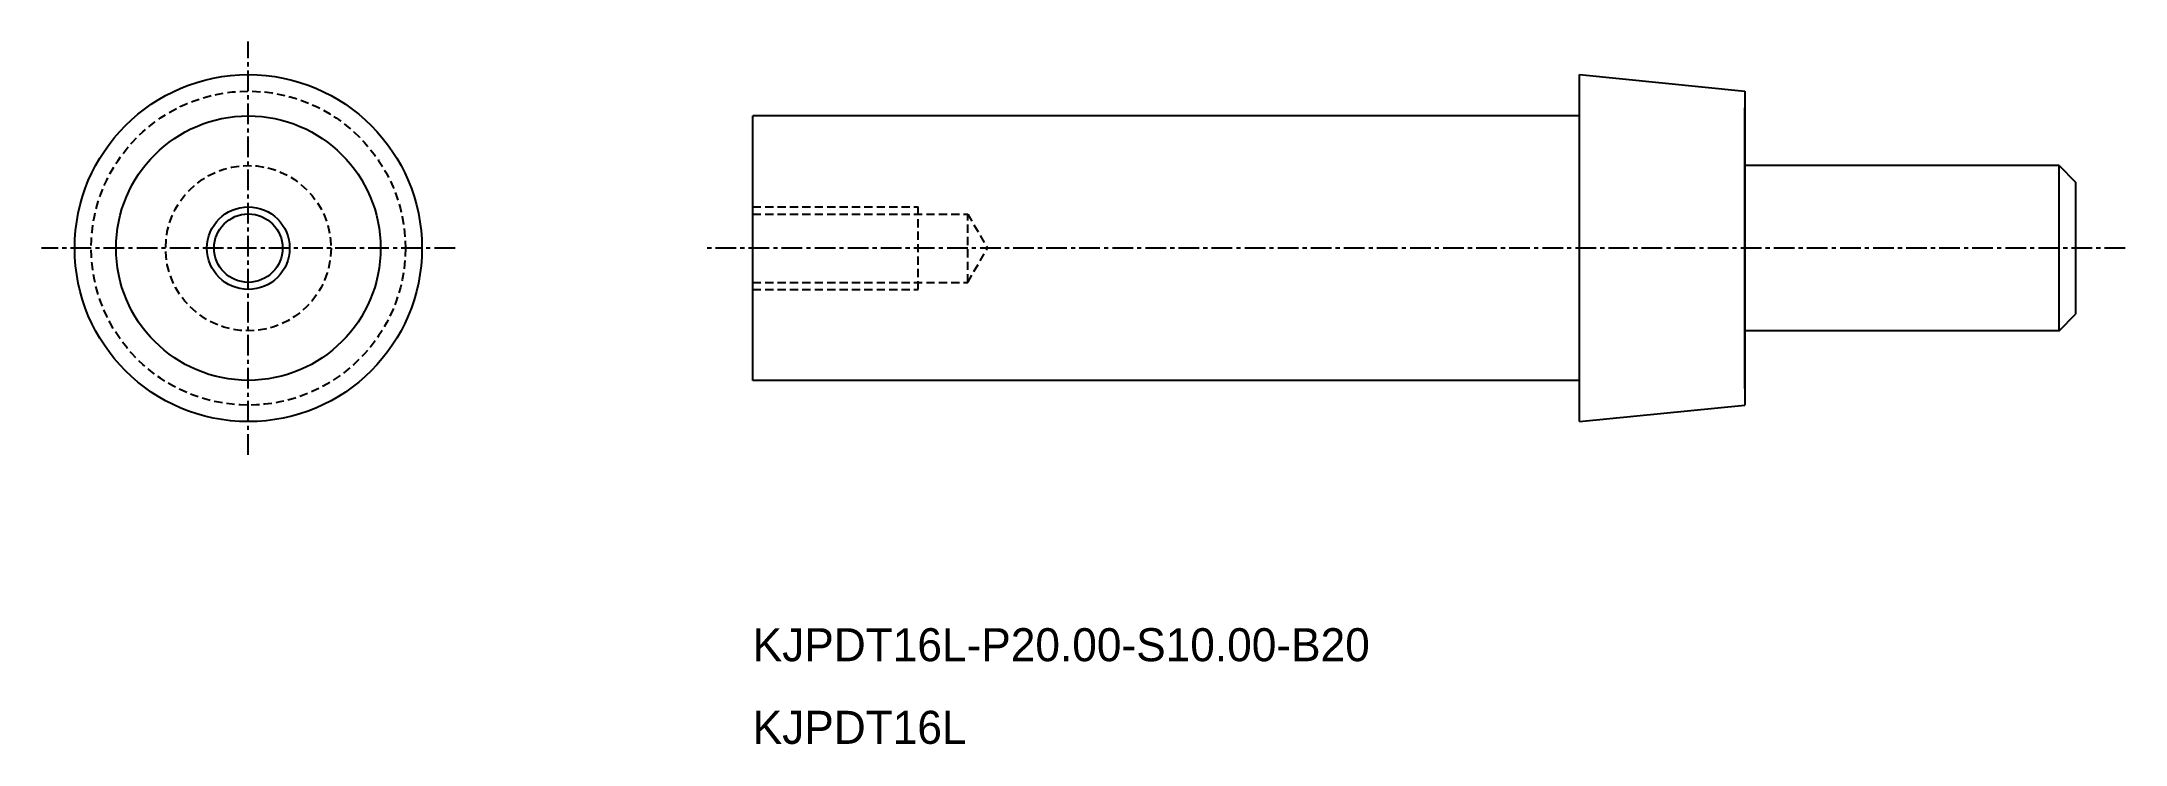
# Model space of a CAD drawing. Extents: x -2041 to -1915, y -954 to -912.
import ezdxf

# ---------------------------------------------------------------- set-up
doc = ezdxf.new("R2010")
doc.units = 0
doc.linetypes.add('CENTER', pattern=[2, 1.25, -0.25, 0.25, -0.25])
doc.linetypes.add('DASHED', pattern=[0.75, 0.5, -0.25])
doc.layers.get('0').update_dxf_attribs({"linetype": 'CONTINUOUS'})
doc.layers.add('CENTER', color=1, linetype='CENTER')

msp = doc.modelspace()

# ---------------------------------------------------------------- linework, layer by layer
at = {"color": 7, "linetype": 'CONTINUOUS'}
for p, q in [((-1948.46, -934.64), (-1948.46, -913.64)), ((-1948.46, -913.64), (-1938.46, -914.64)), ((-1938.46, -914.64), (-1938.46, -933.64)), ((-1938.46, -932.64), (-1938.46, -915.64)), ((-1948.46, -916.14), (-1998.46, -916.14)), ((-1998.46, -932.14), (-1998.46, -916.14)), ((-1919.46, -919.14), (-1938.46, -919.14)), ((-1919.46, -919.14), (-1918.46, -920.14)), ((-1919.46, -929.14), (-1919.46, -919.14)), ((-1918.46, -920.14), (-1918.46, -928.14)), ((-1919.46, -929.14), (-1918.46, -928.14)), ((-1919.46, -929.14), (-1938.46, -929.14)), ((-1948.46, -932.14), (-1998.46, -932.14)), ((-1948.46, -934.64), (-1938.46, -933.64))]:
    msp.add_line(p, q, dxfattribs=at)
at = {"color": 3, "linetype": 'DASHED'}
for p, q in [((-1998.46, -921.64), (-1988.46, -921.64)), ((-1998.46, -922.08), (-1985.46, -922.08)), ((-1988.46, -926.64), (-1988.46, -921.64)), ((-1985.46, -922.08), (-1984.26, -924.14)), ((-1985.46, -926.21), (-1985.46, -922.08)), ((-1985.46, -926.21), (-1984.26, -924.14)), ((-1998.46, -926.21), (-1985.46, -926.21)), ((-1998.46, -926.64), (-1988.46, -926.64))]:
    msp.add_line(p, q, dxfattribs=at)
at = {"color": 7, "linetype": 'CONTINUOUS'}
for radius in [10.5, 8, 8, 2.07]:
    msp.add_circle((-2028.96, -924.14), radius, dxfattribs=at)
at = {"color": 3, "linetype": 'DASHED'}
for radius in [9.5, 5]:
    msp.add_circle((-2028.96, -924.14), radius, dxfattribs=at)
at = {"color": 3, "linetype": 'CONTINUOUS'}
msp.add_circle((-2028.96, -924.14), 2.5, dxfattribs=at)
at = {"layer": 'CENTER', "color": 1, "linetype": 'CENTER'}
for p, q in [((-2028.96, -936.64), (-2028.96, -911.64)), ((-2016.46, -924.14), (-2041.46, -924.14)), ((-1915.46, -924.14), (-2001.46, -924.14))]:
    msp.add_line(p, q, dxfattribs=at)

# ---------------------------------------------------------------- texts
at = {"color": 7, "linetype": 'CONTINUOUS'}
for s, p in [('KJPDT16L-P20.00-S10.00-B20', (-1998.46, -949.14)), ('KJPDT16L', (-1998.46, -954.14))]:
    msp.add_text(s, height=2, dxfattribs=at).set_placement(p)

doc.saveas('drawing.dxf')
